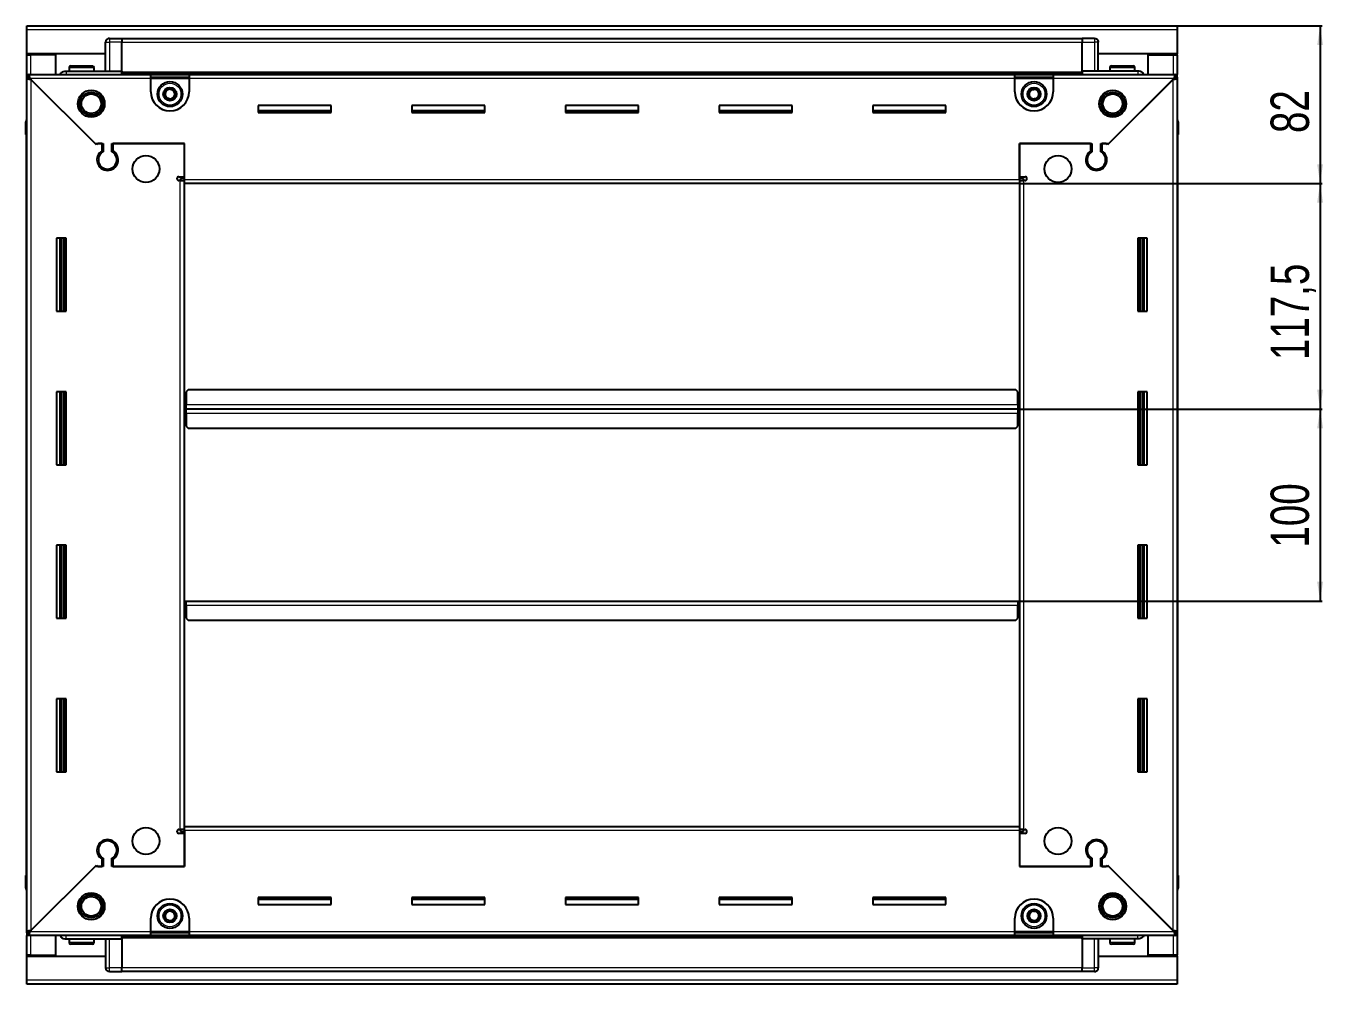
# Model space of a CAD drawing. Header units: millimetres. Extents: x 899 to 3479, y 107 to 1889.
# Drawn here: x 2804 to 3479, y 1244 to 1743 of the extents above; entities that cross this region are included whole.
import ezdxf

# ---------------------------------------------------------------- set-up
doc = ezdxf.new("R2010")
doc.units = ezdxf.units.MM
doc.layers.add('FORMAT', color=7, linetype='Continuous')
doc.styles.add('SLDTEXTSTYLE0', font='TXT', dxfattribs={"width": 0.75})
doc.dimstyles.new('SLDDIMSTYLE0', dxfattribs={"dimtxt": 20, "dimasz": 10, "dimexe": 0, "dimexo": 0.0625, "dimgap": 5, "dimtad": 2, "dimdec": 1, "dimrnd": 1e-09, "dimzin": 12, "dimdsep": 46, "dimtxsty": 'SLDTEXTSTYLE0', "dimsah": 1, "dimcen": 0.09, "dimadec": 0, "dimazin": 3, "dimtfac": 1, "dimtofl": 0, "dimtmove": 0, "dimatfit": 3, "dimfxl": 0, "dimfrac": 2, "dimtolj": 1, "dimtzin": 12, "dimarcsym": 0})

# ---------------------------------------------------------------- blocks, each defined once
blk = doc.blocks.new('_D_5')
at = {"layer": 'FORMAT'}
for p, q in [((3403.17, 1743.43), (3478.66, 1743.43)), ((3477.66, 1743.43), (3477.66, 1661.43)), ((3321.17, 1661.43), (3478.66, 1661.43))]:
    blk.add_line(p, q, dxfattribs=at)
for points in [[(3477.66, 1743.43), (3476.12, 1733.43), (3479.2, 1733.43)], [(3477.66, 1661.43), (3479.2, 1671.43), (3476.12, 1671.43)]]:
    blk.add_solid(points, dxfattribs=at)
at = {"layer": 'FORMAT', "insert": (3451.88, 1687.66), "char_height": 20, "attachment_point": 1, "rotation": 90, "style": 'SLDTEXTSTYLE0'}
blk.add_mtext('82', dxfattribs=at)
blk = doc.blocks.new('_D_6')
at = {"layer": 'FORMAT'}
for p, q in [((3321.17, 1661.43), (3478.66, 1661.43)), ((3477.66, 1661.43), (3477.66, 1543.93)), ((3320.17, 1543.93), (3478.66, 1543.93))]:
    blk.add_line(p, q, dxfattribs=at)
for points in [[(3477.66, 1661.43), (3476.12, 1651.43), (3479.2, 1651.43)], [(3477.66, 1543.93), (3479.2, 1553.93), (3476.12, 1553.93)]]:
    blk.add_solid(points, dxfattribs=at)
at = {"layer": 'FORMAT', "insert": (3451.88, 1569.43), "char_height": 20, "attachment_point": 1, "rotation": 90, "style": 'SLDTEXTSTYLE0'}
blk.add_mtext('117,5', dxfattribs=at)
blk = doc.blocks.new('_D_7')
at = {"layer": 'FORMAT'}
for p, q in [((3320.17, 1543.93), (3478.66, 1543.93)), ((3477.66, 1543.93), (3477.66, 1443.93)), ((3320.17, 1443.93), (3478.66, 1443.93))]:
    blk.add_line(p, q, dxfattribs=at)
for points in [[(3477.66, 1543.93), (3476.12, 1533.93), (3479.2, 1533.93)], [(3477.66, 1443.93), (3479.2, 1453.93), (3476.12, 1453.93)]]:
    blk.add_solid(points, dxfattribs=at)
at = {"layer": 'FORMAT', "insert": (3451.88, 1471.77), "char_height": 20, "attachment_point": 1, "rotation": 90, "style": 'SLDTEXTSTYLE0'}
blk.add_mtext('100', dxfattribs=at)

msp = doc.modelspace()

# ---------------------------------------------------------------- linework, layer by layer
at = {"color": 7, "linetype": 'Continuous', "lineweight": 25}
for p, q in [((2804.16, 1743.43), (3403.16, 1743.43)), ((2804.16, 1741.33), (2804.16, 1743.43)), ((3403.16, 1743.43), (3403.16, 1741.33)), ((2804.16, 1728.93), (2804.16, 1741.33)), ((2845.84, 1736.43), (2845.84, 1736.43)), ((2847.16, 1736.93), (2853.66, 1736.93)), ((2847.16, 1736.93), (2853.66, 1736.93)), ((2853.66, 1736.93), (2853.66, 1736.93)), ((2853.66, 1736.93), (2853.66, 1736.93)), ((2853.66, 1736.93), (2853.66, 1734.93)), ((3353.66, 1736.78), (2853.66, 1736.78)), ((3353.66, 1736.93), (3353.66, 1736.93)), ((3360.16, 1736.93), (3353.66, 1736.93)), ((3360.16, 1736.93), (3353.66, 1736.93)), ((3353.66, 1736.93), (3353.66, 1734.93)), ((3403.16, 1741.33), (3403.16, 1728.93)), ((2845.16, 1719.93), (2845.16, 1734.93)), ((2853.66, 1719.93), (2853.66, 1734.93)), ((3353.66, 1719.93), (3353.66, 1734.93)), ((3362.16, 1734.93), (3362.16, 1734.93)), ((3362.16, 1719.93), (3362.16, 1734.93)), ((2845.16, 1728.93), (2804.16, 1728.93)), ((2804.16, 1728.43), (2804.16, 1728.93)), ((2804.16, 1718.18), (2804.16, 1728.43)), ((2804.16, 1728.43), (2806.26, 1728.43)), ((2805.66, 1728.43), (2805.66, 1728.93)), ((2819.16, 1728.43), (2806.26, 1728.43)), ((2819.16, 1718.18), (2819.16, 1728.43)), ((2826.96, 1722.63), (2838.36, 1722.63)), ((3403.16, 1728.93), (3362.16, 1728.93)), ((3368.96, 1722.63), (3380.36, 1722.63)), ((3388.16, 1728.43), (3401.06, 1728.43)), ((3388.16, 1718.18), (3388.16, 1728.43)), ((3401.06, 1728.43), (3403.16, 1728.43)), ((3401.66, 1728.43), (3401.66, 1728.93)), ((3403.16, 1728.43), (3403.16, 1728.93)), ((3403.16, 1728.43), (3403.16, 1718.18)), ((2804.16, 1716.68), (2804.16, 1718.18)), ((2804.16, 1718.18), (2805.16, 1718.18)), ((2804.16, 1716.18), (2804.16, 1716.68)), ((2804.16, 1716.68), (2805.16, 1716.68)), ((2804.16, 1271.68), (2804.16, 1716.18)), ((2805.66, 1716.18), (2804.16, 1716.18)), ((2805.16, 1718.18), (2868.66, 1718.18)), ((2805.16, 1716.68), (2805.16, 1718.18)), ((2805.76, 1716.08), (2839.66, 1682.18)), ((2824.66, 1719.93), (2853.66, 1719.93)), ((2826.16, 1721.83), (2826.16, 1719.93)), ((2839.16, 1719.93), (2839.16, 1721.83)), ((2853.59, 1718.18), (2853.66, 1719.9)), ((2853.66, 1719.93), (2853.66, 1719.43)), ((2853.66, 1718.78), (3353.66, 1718.78)), ((2868.66, 1716.08), (2868.66, 1718.18)), ((2868.66, 1718.18), (2888.66, 1718.18)), ((2868.66, 1716.68), (2888.66, 1716.68)), ((2868.66, 1709.18), (2868.66, 1716.08)), ((2888.66, 1718.18), (2888.66, 1716.08)), ((2888.66, 1718.18), (3318.66, 1718.18)), ((2888.66, 1716.08), (2888.66, 1709.18)), ((3318.66, 1716.08), (3318.66, 1718.18)), ((3318.66, 1718.18), (3338.66, 1718.18)), ((3318.66, 1716.68), (3338.66, 1716.68)), ((3318.66, 1709.18), (3318.66, 1716.08)), ((3338.66, 1718.18), (3402.16, 1718.18)), ((3338.66, 1718.18), (3338.66, 1716.08)), ((3338.66, 1716.08), (3338.66, 1709.18)), ((3353.66, 1719.93), (3353.66, 1719.43)), ((3382.66, 1719.93), (3353.66, 1719.93)), ((3353.66, 1719.9), (3353.74, 1718.18)), ((3367.66, 1682.18), (3401.56, 1716.08)), ((3368.16, 1721.83), (3368.16, 1719.93)), ((3381.16, 1719.93), (3381.16, 1721.83)), ((3401.66, 1716.18), (3403.16, 1716.18)), ((3402.16, 1716.68), (3402.16, 1718.18)), ((3402.16, 1718.18), (3403.16, 1718.18)), ((3402.16, 1716.68), (3403.16, 1716.68)), ((3403.16, 1716.68), (3403.16, 1718.18)), ((3403.16, 1716.68), (3403.16, 1716.18)), ((3403.16, 1716.18), (3403.16, 1271.68)), ((2840.36, 1681.48), (2806.26, 1715.58)), ((3401.06, 1715.58), (3366.96, 1681.48)), ((2962.66, 1701.93), (2924.66, 1701.93)), ((2924.66, 1701.93), (2924.66, 1698.43)), ((2962.66, 1699.18), (2924.66, 1699.18)), ((2924.66, 1698.43), (2962.66, 1698.43)), ((2962.66, 1698.43), (2962.66, 1701.93)), ((3042.66, 1701.93), (3004.66, 1701.93)), ((3004.66, 1701.93), (3004.66, 1698.43)), ((3042.66, 1699.18), (3004.66, 1699.18)), ((3004.66, 1698.43), (3042.66, 1698.43)), ((3042.66, 1698.43), (3042.66, 1701.93)), ((3122.66, 1701.93), (3084.66, 1701.93)), ((3084.66, 1701.93), (3084.66, 1698.43)), ((3122.66, 1699.18), (3084.66, 1699.18)), ((3084.66, 1698.43), (3122.66, 1698.43)), ((3122.66, 1698.43), (3122.66, 1701.93)), ((3202.66, 1701.93), (3164.66, 1701.93)), ((3164.66, 1701.93), (3164.66, 1698.43)), ((3202.66, 1699.18), (3164.66, 1699.18)), ((3164.66, 1698.43), (3202.66, 1698.43)), ((3202.66, 1698.43), (3202.66, 1701.93)), ((3282.66, 1701.93), (3244.66, 1701.93)), ((3244.66, 1701.93), (3244.66, 1698.43)), ((3282.66, 1699.18), (3244.66, 1699.18)), ((3244.66, 1698.43), (3282.66, 1698.43)), ((3282.66, 1698.43), (3282.66, 1701.93)), ((2803.66, 1693.43), (2803.66, 1686.93)), ((2803.66, 1686.93), (2803.66, 1693.43)), ((3403.16, 1694.76), (3403.16, 1694.76)), ((3403.66, 1693.43), (3403.66, 1686.93)), ((3403.66, 1686.93), (3403.66, 1693.43)), ((2803.66, 1686.93), (2803.66, 1686.93)), ((2804.16, 1686.93), (2803.66, 1686.93)), ((2803.81, 1686.93), (2803.81, 1300.93)), ((2839.66, 1682.18), (2843.86, 1682.18)), ((2841.06, 1682.18), (2840.36, 1681.48)), ((2843.16, 1682.18), (2841.06, 1682.18)), ((2843.16, 1682.18), (2843.16, 1678.29)), ((2843.86, 1682.18), (2843.86, 1677.9)), ((2848.46, 1682.18), (2886.16, 1682.18)), ((2848.46, 1677.9), (2848.46, 1682.18)), ((2849.16, 1678.29), (2849.16, 1682.18)), ((2886.16, 1682.18), (2849.16, 1682.18)), ((2886.16, 1663.53), (2886.16, 1682.18)), ((2886.16, 1664.93), (2886.16, 1682.18)), ((3321.16, 1682.18), (3358.86, 1682.18)), ((3321.16, 1663.53), (3321.16, 1682.18)), ((3321.16, 1682.18), (3321.16, 1664.93)), ((3358.16, 1682.18), (3321.16, 1682.18)), ((3358.16, 1682.18), (3358.16, 1678.29)), ((3358.86, 1682.18), (3358.86, 1677.9)), ((3363.46, 1682.18), (3367.66, 1682.18)), ((3363.46, 1677.9), (3363.46, 1682.18)), ((3366.26, 1682.18), (3364.16, 1682.18)), ((3364.16, 1678.29), (3364.16, 1682.18)), ((3366.96, 1681.48), (3366.26, 1682.18)), ((3403.16, 1686.93), (3403.66, 1686.93)), ((3403.51, 1300.93), (3403.51, 1686.93)), ((3403.66, 1686.93), (3403.66, 1686.93)), ((3403.66, 1686.93), (3403.66, 1686.93)), ((2844.16, 1669.32), (2844.16, 1668.56)), ((3363.16, 1669.32), (3363.16, 1668.56)), ((2883.31, 1664.93), (2886.16, 1664.93)), ((2884.06, 1662.93), (2883.31, 1662.93)), ((2884.06, 1662.93), (2886.16, 1662.93)), ((2886.16, 1663.93), (2884.16, 1663.93)), ((2884.16, 1663.93), (2884.16, 1662.93)), ((2886.16, 1661.43), (2886.16, 1663.53)), ((3321.16, 1664.93), (3324.01, 1664.93)), ((3323.16, 1663.93), (3321.16, 1663.93)), ((3321.16, 1663.53), (3321.16, 1661.43)), ((3321.16, 1662.93), (3323.26, 1662.93)), ((3323.16, 1662.93), (3323.16, 1663.93)), ((3324.01, 1662.93), (3323.26, 1662.93)), ((3321.16, 1661.43), (2886.16, 1661.43)), ((2886.16, 1326.43), (2886.16, 1661.43)), ((3321.16, 1661.43), (3321.16, 1326.43)), ((2824.66, 1632.93), (2819.66, 1632.93)), ((2819.66, 1632.93), (2819.66, 1594.93)), ((2821.81, 1594.93), (2821.81, 1632.93)), ((2823.6, 1594.93), (2823.6, 1632.93)), ((2823.64, 1594.93), (2823.64, 1632.93)), ((2824.66, 1594.93), (2824.66, 1632.93)), ((3382.66, 1632.93), (3382.66, 1594.93)), ((3387.66, 1632.93), (3382.66, 1632.93)), ((3383.68, 1632.93), (3383.68, 1594.93)), ((3383.72, 1632.93), (3383.72, 1594.93)), ((3385.51, 1632.93), (3385.51, 1594.93)), ((3387.66, 1594.93), (3387.66, 1632.93)), ((2819.66, 1594.93), (2824.66, 1594.93)), ((3382.66, 1594.93), (3387.66, 1594.93)), ((2888.16, 1553.93), (2887.16, 1552.93)), ((3319.16, 1553.93), (2888.16, 1553.93)), ((3320.16, 1552.93), (3319.16, 1553.93)), ((2824.66, 1552.93), (2819.66, 1552.93)), ((2819.66, 1552.93), (2819.66, 1514.93)), ((2821.81, 1514.93), (2821.81, 1552.93)), ((2823.6, 1514.93), (2823.6, 1552.93)), ((2823.64, 1514.93), (2823.64, 1552.93)), ((2824.66, 1514.93), (2824.66, 1552.93)), ((2887.16, 1552.93), (2887.16, 1546.03)), ((3320.16, 1546.03), (3320.16, 1552.93)), ((3382.66, 1552.93), (3382.66, 1514.93)), ((3387.66, 1552.93), (3382.66, 1552.93)), ((3383.68, 1552.93), (3383.68, 1514.93)), ((3383.72, 1552.93), (3383.72, 1514.93)), ((3385.51, 1552.93), (3385.51, 1514.93)), ((3387.66, 1514.93), (3387.66, 1552.93)), ((2886.91, 1543.93), (2886.16, 1543.93)), ((2887.16, 1546.78), (2886.91, 1546.78)), ((2886.91, 1546.78), (2886.91, 1543.93)), ((2886.91, 1543.93), (2886.91, 1541.08)), ((2886.91, 1541.08), (2887.16, 1541.08)), ((2887.16, 1543.93), (2887.16, 1546.03)), ((3320.16, 1543.93), (2887.16, 1543.93)), ((2887.16, 1541.83), (2887.16, 1543.93)), ((2887.16, 1541.83), (2887.16, 1534.93)), ((3320.41, 1546.78), (3320.16, 1546.78)), ((3320.16, 1546.03), (3320.16, 1543.93)), ((3320.16, 1543.93), (3320.16, 1541.83)), ((3320.16, 1534.93), (3320.16, 1541.83)), ((3320.16, 1541.08), (3320.41, 1541.08)), ((3320.41, 1543.93), (3320.41, 1546.78)), ((3321.16, 1543.93), (3320.41, 1543.93)), ((3320.41, 1541.08), (3320.41, 1543.93)), ((2887.16, 1534.93), (2888.16, 1533.93)), ((2888.16, 1533.93), (3319.16, 1533.93)), ((3319.16, 1533.93), (3320.16, 1534.93)), ((2819.66, 1514.93), (2824.66, 1514.93)), ((3382.66, 1514.93), (3387.66, 1514.93)), ((2824.66, 1472.93), (2819.66, 1472.93)), ((2819.66, 1472.93), (2819.66, 1434.93)), ((2821.81, 1434.93), (2821.81, 1472.93)), ((2823.6, 1434.93), (2823.6, 1472.93)), ((2823.64, 1434.93), (2823.64, 1472.93)), ((2824.66, 1434.93), (2824.66, 1472.93)), ((3382.66, 1472.93), (3382.66, 1434.93)), ((3387.66, 1472.93), (3382.66, 1472.93)), ((3383.68, 1472.93), (3383.68, 1434.93)), ((3383.72, 1472.93), (3383.72, 1434.93)), ((3385.51, 1472.93), (3385.51, 1434.93)), ((3387.66, 1434.93), (3387.66, 1472.93)), ((2886.16, 1443.93), (2886.91, 1443.93)), ((2886.91, 1443.93), (2886.91, 1441.08)), ((2886.91, 1441.08), (2887.16, 1441.08)), ((2887.16, 1443.93), (3320.16, 1443.93)), ((2887.16, 1441.83), (2887.16, 1443.93)), ((2887.16, 1441.83), (2887.16, 1434.93)), ((3320.16, 1443.93), (3320.16, 1441.83)), ((3320.16, 1434.93), (3320.16, 1441.83)), ((3320.16, 1441.08), (3320.41, 1441.08)), ((3320.41, 1441.08), (3320.41, 1443.93)), ((3320.41, 1443.93), (3321.16, 1443.93)), ((2819.66, 1434.93), (2824.66, 1434.93)), ((2887.16, 1434.93), (2888.16, 1433.93)), ((2888.16, 1433.93), (3319.16, 1433.93)), ((3319.16, 1433.93), (3320.16, 1434.93)), ((3382.66, 1434.93), (3387.66, 1434.93)), ((2824.66, 1392.93), (2819.66, 1392.93)), ((2819.66, 1392.93), (2819.66, 1354.93)), ((2821.81, 1354.93), (2821.81, 1392.93)), ((2823.6, 1354.93), (2823.6, 1392.93)), ((2823.64, 1354.93), (2823.64, 1392.93)), ((2824.66, 1354.93), (2824.66, 1392.93)), ((3382.66, 1392.93), (3382.66, 1354.93)), ((3387.66, 1392.93), (3382.66, 1392.93)), ((3383.68, 1392.93), (3383.68, 1354.93)), ((3383.72, 1392.93), (3383.72, 1354.93)), ((3385.51, 1392.93), (3385.51, 1354.93)), ((3387.66, 1354.93), (3387.66, 1392.93)), ((2819.66, 1354.93), (2824.66, 1354.93)), ((3382.66, 1354.93), (3387.66, 1354.93)), ((2883.31, 1324.93), (2884.06, 1324.93)), ((2886.16, 1324.93), (2884.06, 1324.93)), ((2884.16, 1324.93), (2884.16, 1323.93)), ((2886.16, 1324.33), (2886.16, 1326.43)), ((2886.16, 1326.43), (3321.16, 1326.43)), ((2886.16, 1324.33), (2886.16, 1305.68)), ((3321.16, 1326.43), (3321.16, 1324.33)), ((3323.26, 1324.93), (3321.16, 1324.93)), ((3321.16, 1324.33), (3321.16, 1305.68)), ((3323.16, 1323.93), (3323.16, 1324.93)), ((3323.26, 1324.93), (3324.01, 1324.93)), ((2844.16, 1319.31), (2844.16, 1318.55)), ((2886.16, 1322.93), (2883.31, 1322.93)), ((2884.16, 1323.93), (2886.16, 1323.93)), ((2886.16, 1305.68), (2886.16, 1322.93)), ((3321.16, 1323.93), (3323.16, 1323.93)), ((3321.16, 1322.93), (3321.16, 1305.68)), ((3324.01, 1322.93), (3321.16, 1322.93)), ((3363.16, 1319.31), (3363.16, 1318.55)), ((2839.66, 1305.68), (2805.76, 1271.78)), ((2806.26, 1272.28), (2840.36, 1306.38)), ((2843.86, 1305.68), (2839.66, 1305.68)), ((2840.36, 1306.38), (2841.06, 1305.68)), ((2841.06, 1305.68), (2843.16, 1305.68)), ((2843.16, 1309.57), (2843.16, 1305.68)), ((2843.86, 1309.97), (2843.86, 1305.68)), ((2848.46, 1305.68), (2848.46, 1309.97)), ((2886.16, 1305.68), (2848.46, 1305.68)), ((2849.16, 1305.68), (2849.16, 1309.57)), ((2849.16, 1305.68), (2886.16, 1305.68)), ((3358.86, 1305.68), (3321.16, 1305.68)), ((3321.16, 1305.68), (3358.16, 1305.68)), ((3358.16, 1309.57), (3358.16, 1305.68)), ((3358.86, 1309.97), (3358.86, 1305.68)), ((3363.46, 1305.68), (3363.46, 1309.97)), ((3367.66, 1305.68), (3363.46, 1305.68)), ((3364.16, 1305.68), (3364.16, 1309.57)), ((3364.16, 1305.68), (3366.26, 1305.68)), ((3366.26, 1305.68), (3366.96, 1306.38)), ((3366.96, 1306.38), (3401.06, 1272.28)), ((3401.56, 1271.78), (3367.66, 1305.68)), ((2803.66, 1294.43), (2803.66, 1300.93)), ((2803.66, 1300.93), (2803.66, 1300.93)), ((2803.66, 1300.93), (2803.66, 1300.93)), ((2803.66, 1300.93), (2803.66, 1294.43)), ((2804.16, 1300.93), (2803.66, 1300.93)), ((3403.16, 1300.93), (3403.66, 1300.93)), ((3403.66, 1300.93), (3403.66, 1300.93)), ((3403.66, 1294.43), (3403.66, 1300.93)), ((3403.66, 1300.93), (3403.66, 1294.43)), ((2804.16, 1293.11), (2804.16, 1293.11)), ((2962.66, 1289.43), (2924.66, 1289.43)), ((2924.66, 1289.43), (2924.66, 1285.93)), ((2924.66, 1288.68), (2962.66, 1288.68)), ((2924.66, 1285.93), (2962.66, 1285.93)), ((2962.66, 1285.93), (2962.66, 1289.43)), ((3042.66, 1289.43), (3004.66, 1289.43)), ((3004.66, 1289.43), (3004.66, 1285.93)), ((3004.66, 1288.68), (3042.66, 1288.68)), ((3004.66, 1285.93), (3042.66, 1285.93)), ((3042.66, 1285.93), (3042.66, 1289.43)), ((3122.66, 1289.43), (3084.66, 1289.43)), ((3084.66, 1289.43), (3084.66, 1285.93)), ((3084.66, 1288.68), (3122.66, 1288.68)), ((3084.66, 1285.93), (3122.66, 1285.93)), ((3122.66, 1285.93), (3122.66, 1289.43)), ((3202.66, 1289.43), (3164.66, 1289.43)), ((3164.66, 1289.43), (3164.66, 1285.93)), ((3164.66, 1288.68), (3202.66, 1288.68)), ((3164.66, 1285.93), (3202.66, 1285.93)), ((3202.66, 1285.93), (3202.66, 1289.43)), ((3282.66, 1289.43), (3244.66, 1289.43)), ((3244.66, 1289.43), (3244.66, 1285.93)), ((3244.66, 1288.68), (3282.66, 1288.68)), ((3244.66, 1285.93), (3282.66, 1285.93)), ((3282.66, 1285.93), (3282.66, 1289.43)), ((2868.66, 1271.78), (2868.66, 1278.68)), ((2888.66, 1278.68), (2888.66, 1271.78)), ((3318.66, 1271.78), (3318.66, 1278.68)), ((3338.66, 1278.68), (3338.66, 1271.78)), ((2804.16, 1271.18), (2804.16, 1271.68)), ((2805.66, 1271.68), (2804.16, 1271.68)), ((2804.16, 1271.18), (2804.16, 1269.68)), ((2805.16, 1271.18), (2804.16, 1271.18)), ((2805.16, 1271.18), (2805.16, 1269.68)), ((2868.66, 1269.68), (2868.66, 1271.78)), ((2888.66, 1271.18), (2868.66, 1271.18)), ((2888.66, 1271.78), (2888.66, 1269.68)), ((3318.66, 1269.68), (3318.66, 1271.78)), ((3338.66, 1271.18), (3318.66, 1271.18)), ((3338.66, 1271.78), (3338.66, 1269.68)), ((3401.66, 1271.68), (3403.16, 1271.68)), ((3402.16, 1271.18), (3402.16, 1269.68)), ((3403.16, 1271.18), (3402.16, 1271.18)), ((3403.16, 1271.68), (3403.16, 1271.18)), ((3403.16, 1271.18), (3403.16, 1269.68)), ((2804.16, 1259.43), (2804.16, 1269.68)), ((2805.16, 1269.68), (2804.16, 1269.68)), ((2868.66, 1269.68), (2805.16, 1269.68)), ((2819.16, 1259.43), (2819.16, 1269.68)), ((2824.66, 1267.93), (2853.66, 1267.93)), ((2826.16, 1267.93), (2826.16, 1266.03)), ((2830.74, 1265.23), (2826.96, 1265.23)), ((2838.36, 1265.23), (2830.74, 1265.23)), ((2839.16, 1266.03), (2839.16, 1267.93)), ((2845.16, 1267.93), (2845.16, 1252.93)), ((2853.66, 1267.97), (2853.59, 1269.68)), ((3353.66, 1269.08), (2853.66, 1269.08)), ((2853.66, 1267.93), (2853.66, 1268.43)), ((2853.66, 1267.93), (2853.66, 1252.93)), ((2888.66, 1269.68), (2868.66, 1269.68)), ((3318.66, 1269.68), (2888.66, 1269.68)), ((3338.66, 1269.68), (3318.66, 1269.68)), ((3402.16, 1269.68), (3338.66, 1269.68)), ((3353.74, 1269.68), (3353.66, 1267.97)), ((3353.66, 1267.93), (3353.66, 1268.43)), ((3382.66, 1267.93), (3353.66, 1267.93)), ((3353.66, 1267.93), (3353.66, 1252.93)), ((3362.16, 1267.93), (3362.16, 1252.93)), ((3368.16, 1267.93), (3368.16, 1266.03)), ((3375.95, 1265.23), (3368.96, 1265.23)), ((3380.36, 1265.23), (3375.95, 1265.23)), ((3381.16, 1266.03), (3381.16, 1267.93)), ((3388.16, 1259.43), (3388.16, 1269.68)), ((3403.16, 1269.68), (3402.16, 1269.68)), ((3403.16, 1269.68), (3403.16, 1259.43)), ((2806.26, 1259.43), (2804.16, 1259.43)), ((2804.16, 1258.93), (2804.16, 1259.43)), ((2804.16, 1246.53), (2804.16, 1258.93)), ((2804.16, 1258.93), (2845.16, 1258.93)), ((2805.66, 1258.93), (2805.66, 1259.43)), ((2806.26, 1259.43), (2819.16, 1259.43)), ((3362.16, 1258.93), (3403.16, 1258.93)), ((3401.06, 1259.43), (3388.16, 1259.43)), ((3403.16, 1259.43), (3401.06, 1259.43)), ((3401.66, 1258.93), (3401.66, 1259.43)), ((3403.16, 1258.93), (3403.16, 1259.43)), ((3403.16, 1258.93), (3403.16, 1246.53)), ((2845.16, 1252.93), (2845.16, 1252.93)), ((2847.16, 1250.93), (2853.66, 1250.93)), ((2847.16, 1250.93), (2853.66, 1250.93)), ((2853.66, 1250.93), (2853.66, 1252.93)), ((2853.66, 1251.08), (3353.66, 1251.08)), ((2853.66, 1250.93), (2853.66, 1250.93)), ((3353.66, 1250.93), (3353.66, 1252.93)), ((3353.66, 1250.93), (3353.66, 1250.93)), ((3360.16, 1250.93), (3353.66, 1250.93)), ((3353.66, 1250.93), (3353.66, 1250.93)), ((3360.16, 1250.93), (3353.66, 1250.93)), ((3361.48, 1251.43), (3361.48, 1251.43)), ((2804.16, 1244.43), (2804.16, 1246.53)), ((3403.16, 1244.43), (2804.16, 1244.43)), ((3403.16, 1246.53), (3403.16, 1244.43))]:
    msp.add_line(p, q, dxfattribs=at)
at = {"color": 8, "linetype": 'Continuous', "lineweight": 18}
for p, q in [((3403.16, 1741.33), (2804.16, 1741.33)), ((2847.16, 1736.93), (2847.16, 1734.93)), ((3360.16, 1736.93), (3360.16, 1734.93)), ((2845.16, 1734.93), (2847.16, 1734.93)), ((2847.16, 1734.93), (2847.16, 1719.93)), ((2853.66, 1734.93), (2847.16, 1734.93)), ((3353.66, 1734.78), (2853.66, 1734.78)), ((3353.66, 1734.93), (3360.16, 1734.93)), ((3360.16, 1734.93), (3360.16, 1719.93)), ((3362.16, 1734.93), (3360.16, 1734.93)), ((2806.26, 1728.43), (2806.26, 1728.93)), ((2806.26, 1718.18), (2806.26, 1728.43)), ((3401.06, 1728.93), (3401.06, 1728.43)), ((3401.06, 1728.43), (3401.06, 1718.18)), ((2868.66, 1716.08), (2805.76, 1716.08)), ((2826.16, 1721.83), (2839.16, 1721.83)), ((3353.66, 1719.43), (2853.66, 1719.43)), ((3353.66, 1718.2), (2853.66, 1718.2)), ((2868.66, 1716.08), (2888.66, 1716.08)), ((3318.66, 1716.08), (2888.66, 1716.08)), ((3318.66, 1716.08), (3338.66, 1716.08)), ((3401.56, 1716.08), (3338.66, 1716.08)), ((3368.16, 1721.83), (3381.16, 1721.83)), ((2806.26, 1715.58), (2806.26, 1272.28)), ((3401.06, 1272.28), (3401.06, 1715.58)), ((2804.16, 1693.43), (2803.66, 1693.43)), ((3403.16, 1693.43), (3403.66, 1693.43)), ((2884.06, 1324.93), (2884.06, 1662.93)), ((2886.16, 1663.53), (3321.16, 1663.53)), ((3323.26, 1662.93), (3323.26, 1324.93)), ((2821.16, 1632.93), (2821.16, 1594.93)), ((2822.4, 1632.93), (2822.4, 1594.93)), ((3384.93, 1594.93), (3384.93, 1632.93)), ((3386.16, 1594.93), (3386.16, 1632.93)), ((2821.16, 1552.93), (2821.16, 1514.93)), ((2822.4, 1552.93), (2822.4, 1514.93)), ((3384.93, 1514.93), (3384.93, 1552.93)), ((3386.16, 1514.93), (3386.16, 1552.93)), ((3320.16, 1546.03), (2887.16, 1546.03)), ((2887.16, 1541.83), (3320.16, 1541.83)), ((2821.16, 1472.93), (2821.16, 1434.93)), ((2822.4, 1472.93), (2822.4, 1434.93)), ((3384.93, 1434.93), (3384.93, 1472.93)), ((3386.16, 1434.93), (3386.16, 1472.93)), ((2887.16, 1441.83), (3320.16, 1441.83)), ((2821.16, 1392.93), (2821.16, 1354.93)), ((2822.4, 1392.93), (2822.4, 1354.93)), ((3384.93, 1354.93), (3384.93, 1392.93)), ((3386.16, 1354.93), (3386.16, 1392.93)), ((3321.16, 1324.33), (2886.16, 1324.33)), ((2804.16, 1294.43), (2803.66, 1294.43)), ((3403.16, 1294.43), (3403.66, 1294.43)), ((2805.76, 1271.78), (2868.66, 1271.78)), ((2888.66, 1271.78), (2868.66, 1271.78)), ((2888.66, 1271.78), (3318.66, 1271.78)), ((3338.66, 1271.78), (3318.66, 1271.78)), ((3338.66, 1271.78), (3401.56, 1271.78)), ((2806.26, 1259.43), (2806.26, 1269.68)), ((2830.47, 1266.03), (2826.16, 1266.03)), ((2839.16, 1266.03), (2830.47, 1266.03)), ((2847.16, 1252.93), (2847.16, 1267.93)), ((2853.66, 1269.67), (3353.66, 1269.67)), ((2853.66, 1268.43), (3353.66, 1268.43)), ((3360.16, 1252.93), (3360.16, 1267.93)), ((3376.14, 1266.03), (3368.16, 1266.03)), ((3381.16, 1266.03), (3376.14, 1266.03)), ((3401.06, 1269.68), (3401.06, 1259.43)), ((2806.26, 1258.93), (2806.26, 1259.43)), ((3401.06, 1259.43), (3401.06, 1258.93)), ((2845.16, 1252.93), (2847.16, 1252.93)), ((2853.66, 1252.93), (2847.16, 1252.93)), ((2847.16, 1250.93), (2847.16, 1252.93)), ((2853.66, 1253.08), (3353.66, 1253.08)), ((3353.66, 1252.93), (3360.16, 1252.93)), ((3362.16, 1252.93), (3360.16, 1252.93)), ((3360.16, 1250.93), (3360.16, 1252.93)), ((3403.16, 1246.53), (2804.16, 1246.53))]:
    msp.add_line(p, q, dxfattribs=at)
at = {"color": 7, "linetype": 'Continuous', "lineweight": 25, "flags": 128}
msp.add_lwpolyline([(3362.01, 1735.69), (3362.12, 1735.32), (3362.16, 1734.93)], dxfattribs=at)
at = {"color": 7, "linetype": 'Continuous', "lineweight": 25}
for centre, radius in [((2837.66, 1702.93), 7), ((2878.66, 1707.93), 6.5), ((2878.66, 1707.93), 3.46), ((3328.66, 1707.93), 6.5), ((3328.66, 1707.93), 3.46), ((3369.66, 1702.93), 7), ((2837.66, 1702.93), 6.03), ((2837.66, 1702.93), 5.1), ((3369.66, 1702.93), 6.02), ((3369.66, 1702.93), 5.1), ((2866.16, 1668.93), 7), ((3341.16, 1668.93), 7), ((2866.16, 1318.93), 7), ((3341.16, 1318.93), 7), ((2837.66, 1284.93), 7), ((2837.66, 1284.93), 6.03), ((3369.66, 1284.93), 7), ((3369.66, 1284.93), 6.03), ((2837.66, 1284.93), 5.1), ((2878.66, 1279.93), 6.5), ((3328.66, 1279.93), 6.5), ((3369.66, 1284.93), 5.1), ((2878.66, 1279.93), 3.46), ((3328.66, 1279.93), 3.46)]:
    msp.add_circle(centre, radius, dxfattribs=at)
at = {"color": 8, "linetype": 'Continuous', "lineweight": 18}
for centre in [(2878.66, 1707.93), (3328.66, 1707.93), (2878.66, 1279.93), (3328.66, 1279.93)]:
    msp.add_circle(centre, 5.7, dxfattribs=at)
at = {"color": 7, "linetype": 'Continuous', "lineweight": 25}
for centre, radius, start, end in [((2847.16, 1734.93), 2, 90, 180), ((2847.16, 1734.93), 2, 123.94202, 131.40962), ((2847.16, 1734.93), 2, 90, 108.58003), ((3360.16, 1734.93), 2, 0, 90), ((2826.96, 1721.83), 0.8, 90, 180), ((2838.36, 1721.83), 0.8, 0, 90), ((3368.96, 1721.83), 0.8, 90, 180), ((3380.36, 1721.83), 0.8, 0, 90), ((2844.96, 1720.13), 0.2, 270, 0), ((3362.36, 1720.13), 0.2, 180, 270), ((2878.66, 1709.18), 10, 180, 270), ((2878.66, 1707.93), 2.5, 134.01559, 194.01559), ((2878.66, 1707.93), 2.5, 74.01559, 134.01559), ((2878.66, 1709.18), 10, 270, 0), ((2878.66, 1707.93), 2.5, 14.01559, 74.01559), ((3328.66, 1709.18), 10, 180, 270), ((3328.66, 1707.93), 2.5, 100.11158, 160.11158), ((3328.66, 1707.93), 2.5, 40.11158, 100.11158), ((3328.66, 1709.18), 10, 270, 0), ((3328.66, 1707.93), 2.5, 340.11158, 40.11158), ((2878.66, 1707.93), 2.5, 194.01559, 254.01559), ((2878.66, 1707.93), 2.5, 254.01559, 314.01559), ((2878.66, 1707.93), 2.5, 314.01559, 14.01559), ((3328.66, 1707.93), 2.5, 160.11158, 220.11158), ((3328.66, 1707.93), 2.5, 220.11158, 280.11158), ((3328.66, 1707.93), 2.5, 280.11158, 340.11158), ((2805.66, 1693.43), 2, 138.57492, 180), ((2805.66, 1693.43), 2, 138.59038, 180), ((3401.66, 1693.43), 2, 0, 41.40962), ((2846.16, 1673.68), 5.5, 123.05573, 56.94427), ((2846.16, 1673.68), 4.8, 118.63099, 61.36901), ((3361.16, 1673.68), 5.5, 123.05573, 56.94427), ((3361.16, 1673.68), 4.8, 118.63099, 61.36901), ((2883.31, 1663.93), 1, 90, 270), ((3324.01, 1663.93), 1, 270, 90), ((2883.31, 1323.93), 1, 90, 270), ((3324.01, 1323.93), 1, 270, 90), ((2846.16, 1314.18), 5.5, 303.05573, 236.94427), ((2846.16, 1314.18), 4.8, 298.63099, 241.36901), ((3361.16, 1314.18), 5.5, 303.05573, 236.94427), ((3361.16, 1314.18), 4.8, 298.63099, 241.36901), ((2805.66, 1294.43), 2, 180, 199.56674), ((2805.66, 1294.43), 2, 180, 221.39416), ((2805.66, 1294.43), 2, 213.78451, 221.40962), ((3401.66, 1294.43), 2, 318.57492, 360), ((3401.66, 1294.43), 2, 318.59038, 0), ((2878.66, 1278.68), 10, 90, 180), ((2878.66, 1278.68), 10, 0, 90), ((3328.66, 1278.68), 10, 90, 180), ((3328.66, 1278.68), 10, 0, 90), ((2878.66, 1279.93), 2.5, 127.47401, 187.47401), ((2878.66, 1279.93), 2.5, 187.47401, 247.47401), ((2878.66, 1279.93), 2.5, 67.47401, 127.47401), ((2878.66, 1279.93), 2.5, 247.47401, 307.47401), ((2878.66, 1279.93), 2.5, 7.47401, 67.47401), ((2878.66, 1279.93), 2.5, 307.47401, 7.47401), ((3328.66, 1279.93), 2.5, 147.04236, 207.04236), ((3328.66, 1279.93), 2.5, 207.04236, 267.04236), ((3328.66, 1279.93), 2.5, 87.04236, 147.04236), ((3328.66, 1279.93), 2.5, 267.04236, 327.04236), ((3328.66, 1279.93), 2.5, 27.04236, 87.04236), ((3328.66, 1279.93), 2.5, 327.04236, 27.04236), ((2826.96, 1266.03), 0.8, 180, 270), ((2838.36, 1266.03), 0.8, 270, 360), ((2844.96, 1267.73), 0.2, 0, 90), ((3362.36, 1267.73), 0.2, 90, 180), ((3368.96, 1266.03), 0.8, 180, 270), ((3380.36, 1266.03), 0.8, 270, 360), ((2847.16, 1252.93), 2, 180, 270), ((2847.16, 1252.93), 2, 180, 270), ((3360.16, 1252.93), 2, 270, 0), ((3360.16, 1252.93), 2, 270, 288.58003), ((3360.16, 1252.93), 2, 303.94202, 311.40962)]:
    msp.add_arc(centre, radius, start, end, dxfattribs=at)
for points, knots in [([(2804.16, 1716.18), (2804.19, 1716.14), (2804.24, 1716.05), (2804.63, 1715.91), (2805.19, 1715.78), (2805.77, 1715.67), (2806.14, 1715.61), (2806.26, 1715.58)], [0, 0, 0, 0, 0.230255, 0.448522, 0.666786, 0.88505, 1, 1, 1, 1]), ([(2805.76, 1716.08), (2805.71, 1716.34), (2805.63, 1716.83), (2805.49, 1717.47), (2805.36, 1717.94), (2805.25, 1718.16), (2805.18, 1718.18), (2805.16, 1718.18)], [0, 0, 0, 0, 0.230255, 0.448522, 0.666786, 0.88505, 1, 1, 1, 1]), ([(2821.45, 1718.18), (2821.57, 1718.38), (2821.95, 1719.03), (2823.11, 1719.74), (2824.14, 1719.87), (2824.66, 1719.93)], [0, 0, 0, 0, 0.18225, 0.591125, 1, 1, 1, 1]), ([(2853.66, 1719.93), (2853.66, 1719.9), (2853.66, 1719.82), (2853.66, 1719.2), (2853.66, 1718.62), (2853.66, 1718.23), (2853.66, 1718.2)], [0, 0, 0, 0, 0.324279, 0.648558, 0.972836, 1, 1, 1, 1]), ([(3353.66, 1719.93), (3353.66, 1719.9), (3353.66, 1719.82), (3353.66, 1719.2), (3353.66, 1718.62), (3353.66, 1718.23), (3353.66, 1718.2)], [0, 0, 0, 0, 0.3242788, 0.6485576, 0.9728365, 1, 1, 1, 1]), ([(3385.88, 1718.18), (3385.76, 1718.38), (3385.37, 1719.03), (3384.21, 1719.74), (3383.18, 1719.87), (3382.66, 1719.93)], [0, 0, 0, 0, 0.18225, 0.591125, 1, 1, 1, 1]), ([(3401.06, 1715.58), (3401.31, 1715.63), (3401.81, 1715.72), (3402.45, 1715.85), (3402.91, 1715.98), (3403.13, 1716.09), (3403.15, 1716.16), (3403.16, 1716.18)], [0, 0, 0, 0, 0.2302553, 0.4485219, 0.6667858, 0.8850496, 1, 1, 1, 1]), ([(3402.16, 1718.18), (3402.11, 1718.16), (3402.03, 1718.11), (3401.89, 1717.71), (3401.76, 1717.15), (3401.65, 1716.57), (3401.58, 1716.21), (3401.56, 1716.08)], [0, 0, 0, 0, 0.230255, 0.448522, 0.666786, 0.88505, 1, 1, 1, 1]), ([(2875.89, 1708.73), (2876.26, 1709.09), (2876.95, 1709.76), (2877.64, 1710.42), (2877.96, 1710.73)], [0, 0, 0, 0, 0.534686, 1, 1, 1, 1]), ([(2877.96, 1710.73), (2878.46, 1710.59), (2879.39, 1710.33), (2880.31, 1710.06), (2880.74, 1709.94)], [0, 0, 0, 0, 0.5346859, 1, 1, 1, 1]), ([(2880.74, 1709.94), (2880.77, 1709.82), (2880.91, 1709.24), (2881.15, 1708.27), (2881.35, 1707.47), (2881.44, 1707.14)], [0, 0, 0, 0, 0.1331247, 0.6370994, 1, 1, 1, 1]), ([(3325.82, 1707.43), (3325.86, 1707.54), (3326.07, 1708.11), (3326.4, 1709.04), (3326.68, 1709.82), (3326.8, 1710.14)], [0, 0, 0, 0, 0.133125, 0.637099, 1, 1, 1, 1]), ([(3326.8, 1710.14), (3327.31, 1710.23), (3328.26, 1710.4), (3329.2, 1710.57), (3329.64, 1710.65)], [0, 0, 0, 0, 0.534686, 1, 1, 1, 1]), ([(3329.64, 1710.65), (3329.98, 1710.25), (3330.6, 1709.52), (3331.22, 1708.78), (3331.5, 1708.44)], [0, 0, 0, 0, 0.534686, 1, 1, 1, 1]), ([(2876.59, 1705.93), (2876.5, 1706.26), (2876.3, 1707.06), (2876.06, 1708.03), (2875.92, 1708.61), (2875.89, 1708.73)], [0, 0, 0, 0, 0.362901, 0.866875, 1, 1, 1, 1]), ([(2879.36, 1705.13), (2878.86, 1705.28), (2877.94, 1705.54), (2877.01, 1705.81), (2876.59, 1705.93)], [0, 0, 0, 0, 0.5346859, 1, 1, 1, 1]), ([(2881.44, 1707.14), (2881.07, 1706.78), (2880.37, 1706.11), (2879.68, 1705.44), (2879.36, 1705.13)], [0, 0, 0, 0, 0.534686, 1, 1, 1, 1]), ([(3327.68, 1705.22), (3327.35, 1705.61), (3326.73, 1706.35), (3326.11, 1707.09), (3325.82, 1707.43)], [0, 0, 0, 0, 0.534686, 1, 1, 1, 1]), ([(3330.52, 1705.73), (3330.01, 1705.64), (3329.06, 1705.47), (3328.12, 1705.3), (3327.68, 1705.22)], [0, 0, 0, 0, 0.5346859, 1, 1, 1, 1]), ([(3331.5, 1708.44), (3331.39, 1708.12), (3331.11, 1707.34), (3330.77, 1706.41), (3330.56, 1705.84), (3330.52, 1705.73)], [0, 0, 0, 0, 0.362901, 0.866875, 1, 1, 1, 1]), ([(2875.99, 1281.04), (2876.09, 1281.12), (2876.57, 1281.48), (2877.36, 1282.09), (2878.01, 1282.59), (2878.29, 1282.8)], [0, 0, 0, 0, 0.133125, 0.637099, 1, 1, 1, 1]), ([(2876.37, 1278.18), (2876.3, 1278.69), (2876.18, 1279.65), (2876.05, 1280.6), (2875.99, 1281.04)], [0, 0, 0, 0, 0.534686, 1, 1, 1, 1]), ([(2879.04, 1277.07), (2878.56, 1277.27), (2877.67, 1277.64), (2876.78, 1278.01), (2876.37, 1278.18)], [0, 0, 0, 0, 0.5346859, 1, 1, 1, 1]), ([(2878.29, 1282.8), (2878.76, 1282.6), (2879.65, 1282.23), (2880.54, 1281.86), (2880.95, 1281.69)], [0, 0, 0, 0, 0.534686, 1, 1, 1, 1]), ([(2881.33, 1278.83), (2881.05, 1278.62), (2880.4, 1278.12), (2879.61, 1277.51), (2879.14, 1277.15), (2879.04, 1277.07)], [0, 0, 0, 0, 0.362901, 0.866875, 1, 1, 1, 1]), ([(2880.95, 1281.69), (2881.02, 1281.18), (2881.14, 1280.22), (2881.27, 1279.27), (2881.33, 1278.83)], [0, 0, 0, 0, 0.5346859, 1, 1, 1, 1]), ([(3325.78, 1280.08), (3326.06, 1280.52), (3326.58, 1281.33), (3327.11, 1282.13), (3327.35, 1282.51)], [0, 0, 0, 0, 0.534686, 1, 1, 1, 1]), ([(3327.09, 1277.51), (3326.86, 1277.97), (3326.42, 1278.83), (3325.98, 1279.69), (3325.78, 1280.08)], [0, 0, 0, 0, 0.534686, 1, 1, 1, 1]), ([(3329.97, 1277.36), (3329.63, 1277.38), (3328.81, 1277.42), (3327.81, 1277.47), (3327.22, 1277.51), (3327.09, 1277.51)], [0, 0, 0, 0, 0.362901, 0.866875, 1, 1, 1, 1]), ([(3327.35, 1282.51), (3327.47, 1282.5), (3328.07, 1282.47), (3329.07, 1282.42), (3329.89, 1282.37), (3330.23, 1282.36)], [0, 0, 0, 0, 0.133125, 0.637099, 1, 1, 1, 1]), ([(3331.54, 1279.79), (3331.26, 1279.35), (3330.74, 1278.54), (3330.22, 1277.74), (3329.97, 1277.36)], [0, 0, 0, 0, 0.534686, 1, 1, 1, 1]), ([(3330.23, 1282.36), (3330.47, 1281.9), (3330.9, 1281.04), (3331.34, 1280.18), (3331.54, 1279.79)], [0, 0, 0, 0, 0.534686, 1, 1, 1, 1]), ([(2806.26, 1272.28), (2806.01, 1272.24), (2805.51, 1272.15), (2804.87, 1272.01), (2804.41, 1271.88), (2804.19, 1271.77), (2804.17, 1271.71), (2804.16, 1271.68)], [0, 0, 0, 0, 0.230255, 0.448522, 0.666786, 0.88505, 1, 1, 1, 1]), ([(2805.16, 1269.68), (2805.21, 1269.71), (2805.3, 1269.76), (2805.43, 1270.16), (2805.56, 1270.71), (2805.67, 1271.29), (2805.74, 1271.66), (2805.76, 1271.78)], [0, 0, 0, 0, 0.230255, 0.448522, 0.666786, 0.88505, 1, 1, 1, 1]), ([(3403.16, 1271.68), (3403.13, 1271.73), (3403.08, 1271.82), (3402.69, 1271.95), (3402.13, 1272.08), (3401.55, 1272.19), (3401.19, 1272.26), (3401.06, 1272.28)], [0, 0, 0, 0, 0.230255, 0.448522, 0.666786, 0.88505, 1, 1, 1, 1]), ([(3401.56, 1271.78), (3401.61, 1271.53), (3401.7, 1271.04), (3401.83, 1270.4), (3401.96, 1269.93), (3402.07, 1269.71), (3402.14, 1269.69), (3402.16, 1269.68)], [0, 0, 0, 0, 0.230255, 0.448522, 0.666786, 0.88505, 1, 1, 1, 1]), ([(2821.45, 1269.68), (2821.57, 1269.48), (2821.95, 1268.83), (2823.11, 1268.13), (2824.14, 1268), (2824.66, 1267.93)], [0, 0, 0, 0, 0.18225, 0.591125, 1, 1, 1, 1]), ([(2853.66, 1267.93), (2853.66, 1267.97), (2853.66, 1268.05), (2853.66, 1268.67), (2853.66, 1269.23), (2853.66, 1269.6), (2853.66, 1269.61)], [0, 0, 0, 0, 0.3302662, 0.6605324, 0.9907986, 1, 1, 1, 1]), ([(3353.66, 1267.93), (3353.66, 1267.97), (3353.66, 1268.05), (3353.66, 1268.67), (3353.66, 1269.23), (3353.66, 1269.6), (3353.66, 1269.61)], [0, 0, 0, 0, 0.3302672, 0.6605344, 0.9908016, 1, 1, 1, 1]), ([(3385.88, 1269.68), (3385.76, 1269.48), (3385.37, 1268.83), (3384.21, 1268.13), (3383.18, 1268), (3382.66, 1267.93)], [0, 0, 0, 0, 0.18225, 0.591125, 1, 1, 1, 1])]:
    msp.add_open_spline(points, degree=3, knots=knots, dxfattribs=at)
for points in [[(2805.76, 1716.08), (2805.71, 1716.16), (2805.61, 1716.32), (2805.46, 1716.52), (2805.31, 1716.66), (2805.21, 1716.67), (2805.16, 1716.68)], [(2805.66, 1716.18), (2805.67, 1716.13), (2805.69, 1716.03), (2805.83, 1715.88), (2806.03, 1715.73), (2806.18, 1715.63), (2806.26, 1715.58)], [(3401.06, 1715.58), (3401.14, 1715.63), (3401.3, 1715.73), (3401.5, 1715.88), (3401.63, 1716.03), (3401.65, 1716.13), (3401.66, 1716.18)], [(3402.16, 1716.68), (3402.11, 1716.67), (3402.01, 1716.66), (3401.86, 1716.52), (3401.71, 1716.32), (3401.61, 1716.16), (3401.56, 1716.08)], [(2805.16, 1271.18), (2805.21, 1271.19), (2805.31, 1271.21), (2805.46, 1271.35), (2805.61, 1271.55), (2805.71, 1271.71), (2805.76, 1271.78)], [(2806.26, 1272.28), (2806.18, 1272.23), (2806.03, 1272.13), (2805.83, 1271.98), (2805.69, 1271.83), (2805.67, 1271.73), (2805.66, 1271.68)], [(3401.66, 1271.68), (3401.65, 1271.73), (3401.63, 1271.83), (3401.5, 1271.98), (3401.3, 1272.13), (3401.14, 1272.23), (3401.06, 1272.28)], [(3401.56, 1271.78), (3401.61, 1271.71), (3401.71, 1271.55), (3401.86, 1271.35), (3402.01, 1271.21), (3402.11, 1271.19), (3402.16, 1271.18)]]:
    msp.add_open_spline(points, degree=3, dxfattribs=at)
at = {"color": 8, "linetype": 'Continuous', "lineweight": 18}
for points, knots in [([(2824.66, 1719.93), (2824.66, 1719.89), (2824.66, 1719.81), (2824.66, 1719.38), (2824.66, 1718.92), (2824.66, 1718.51), (2824.66, 1718.24), (2824.66, 1718.18)], [0, 0, 0, 0, 0.359753, 0.553414, 0.751185, 0.948956, 1, 1, 1, 1]), ([(3382.66, 1719.93), (3382.66, 1719.89), (3382.66, 1719.81), (3382.66, 1719.38), (3382.66, 1718.92), (3382.66, 1718.51), (3382.66, 1718.24), (3382.66, 1718.18)], [0, 0, 0, 0, 0.359753, 0.553414, 0.751185, 0.948956, 1, 1, 1, 1]), ([(2824.66, 1267.93), (2824.66, 1267.98), (2824.66, 1268.05), (2824.66, 1268.49), (2824.66, 1268.94), (2824.66, 1269.36), (2824.66, 1269.63), (2824.66, 1269.68)], [0, 0, 0, 0, 0.359753, 0.553414, 0.751185, 0.948956, 1, 1, 1, 1]), ([(3382.66, 1267.93), (3382.66, 1267.98), (3382.66, 1268.05), (3382.66, 1268.49), (3382.66, 1268.94), (3382.66, 1269.36), (3382.66, 1269.63), (3382.66, 1269.68)], [0, 0, 0, 0, 0.3597529, 0.5534142, 0.7511852, 0.9489563, 1, 1, 1, 1])]:
    msp.add_open_spline(points, degree=3, knots=knots, dxfattribs=at)

# ---------------------------------------------------------------- dimensions: what is measured, and where the dimension line sits
at = {"layer": 'FORMAT'}
for base, p1, p2, picture, middle in [((3477.66, 1661.43), (3403.16, 1743.43), (3321.16, 1661.43), '_D_5', (3477.66, 1702.43)), ((3477.66, 1543.93), (3321.16, 1661.43), (3320.16, 1543.93), '_D_6', (3477.66, 1602.68)), ((3477.66, 1443.93), (3320.16, 1543.93), (3320.16, 1443.93), '_D_7', (3477.66, 1493.93))]:
    dim = msp.add_linear_dim(base=base, p1=p1, p2=p2, angle=90, dimstyle='SLDDIMSTYLE0', dxfattribs=at)
    dim.commit()
    dim.dimension.update_dxf_attribs({"geometry": picture, "text_midpoint": middle, "dimtype": 160})

doc.saveas('drawing.dxf')
